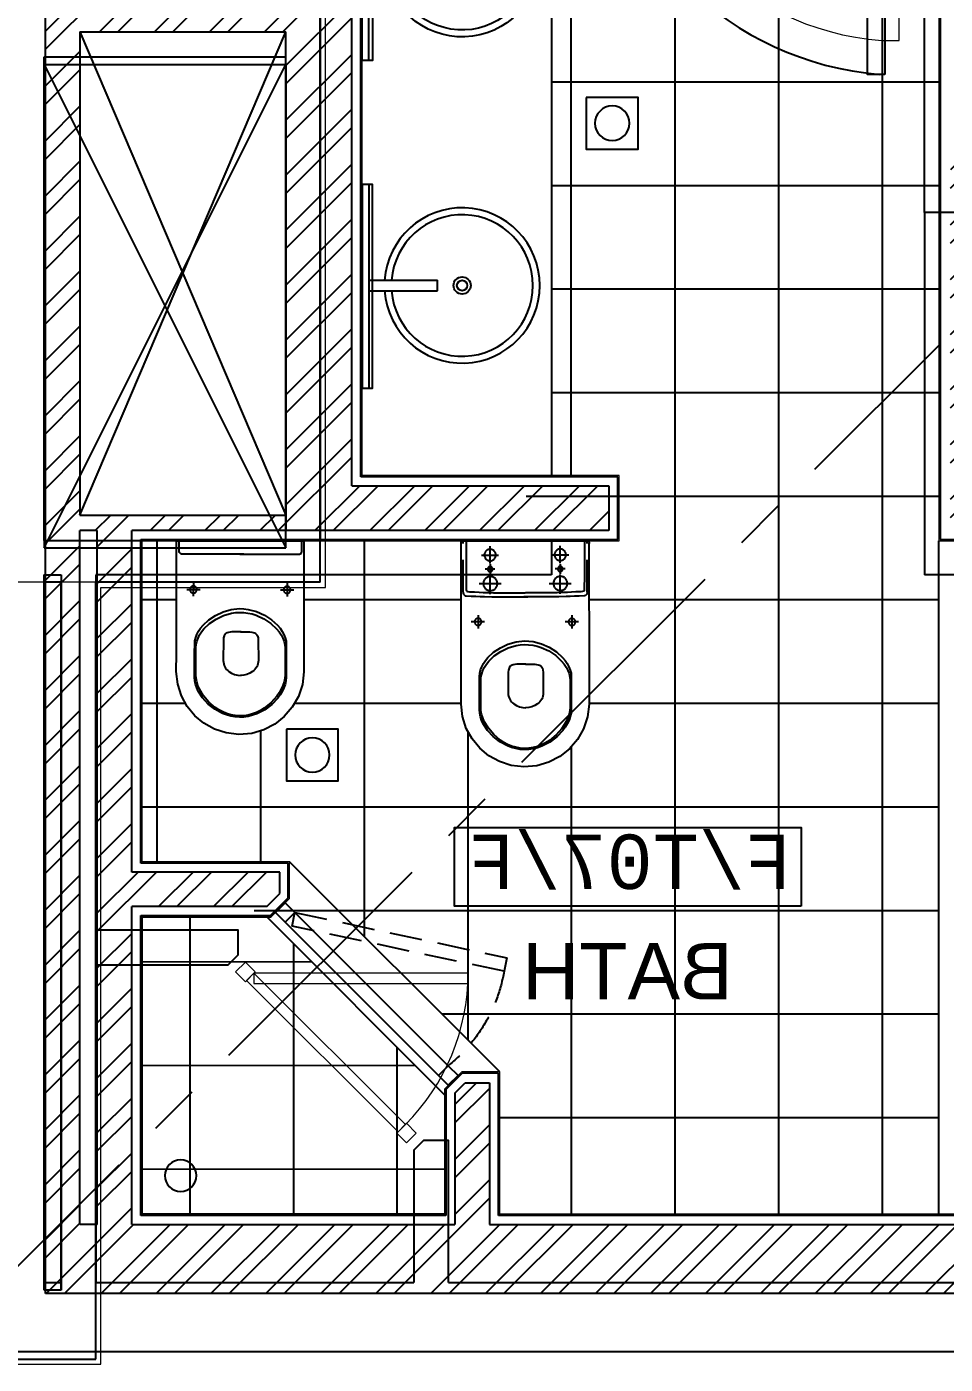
# Model space of a CAD drawing. Header units: millimetres. Extents: x 186805 to 449048, y 2167 to 51540.
# Drawn here: x 390478 to 393138, y 33396 to 37270 of the extents above; entities that cross this region are included whole.
import ezdxf
from ezdxf.enums import TextEntityAlignment as Align

# ---------------------------------------------------------------- set-up
doc = ezdxf.new("R2010")
doc.units = ezdxf.units.MM
for name, pattern in [('BC$0$DASHDOT2', [0.5, 0.25, -0.125, 0, -0.125]), ('BC$0$HIDDEN2', [0.1875, 0.125, -0.0625]), ('BC$0$XR-BAS2-BLOCK-B$1$CENTER', [2, 1.25, -0.25, 0.25, -0.25])]:
    doc.linetypes.add(name, pattern=pattern)
doc.layers.get('0').update_dxf_attribs({"linetype": 'CONTINUOUS'})
for name, color, linetype, lineweight in [('0-60x60-C', 3, 'CONTINUOUS', 13), ('0-AKL-P1 TILES', 8, 'CONTINUOUS', 13), ('0-akl-plasterline', 9, 'CONTINUOUS', 13), ('3117.NEW ID XR$0$BB$0$A-HATCH', 8, 'CONTINUOUS', 5), ('A-Door shower', 3, 'CONTINUOUS', 9), ('BD$0$a-wall', 8, 'CONTINUOUS', 30), ('BF$0$a-wall', 7, 'CONTINUOUS', 30), ('LINE .05 P.05', 11, 'CONTINUOUS', 5)]:
    doc.layers.add(name, color=color, linetype=linetype, lineweight=lineweight)
for name, color, linetype in [('0-AKL-P1TILES', 8, 'CONTINUOUS'), ('3117.NEW ID XR$0$BF$0$0-tiles', 9, 'CONTINUOUS'), ('3117.NEW ID XR$0$BF$0$a-sanit', 30, 'CONTINUOUS'), ('A-CONC-BLDG', 6, 'CONTINUOUS'), ('a-door', 4, 'CONTINUOUS'), ('A-ROOM_ID', 3, 'CONTINUOUS'), ('A-ROOM_NBR', 40, 'CONTINUOUS'), ('a-wall', 140, 'CONTINUOUS'), ('BC$0$a-sanit', 30, 'CONTINUOUS'), ('BC$0$NAK_FIXTURES', 4, 'CONTINUOUS'), ('BC--FIT-DRAIN', 2, 'CONTINUOUS'), ('BC-A-ABOV', 8, 'BC$0$HIDDEN2'), ('BC-A-AXES', 20, 'BC$0$DASHDOT2'), ('BC-A-HATCH', 8, 'CONTINUOUS'), ('BC-A-wall', 6, 'CONTINUOUS'), ('BC-dim', 1, 'CONTINUOUS'), ('BF$0$0-door shower', 4, 'CONTINUOUS'), ('BF$0$a-sanit', 30, 'CONTINUOUS'), ('TC$0$Nak_Tiletag', 3, 'CONTINUOUS'), ('TC-FLOORING', 41, 'CONTINUOUS')]:
    doc.layers.add(name, color=color, linetype=linetype)
doc.styles.add('SITE SURVEY ROOM$0$SITE SURVEY ROOM$0$XREF1$0$XREF1$0$XREF1$0$paris 2-3-4.DWG124$0$guest room-2$0$FINAL DRGS1$0$C2', font='swissk.ttf', dxfattribs={"height": 0.4})
doc.styles.add('style1', font='monos.ttf')
doc.styles.add('TC$0$Standard', font='txt')
doc.dimstyles.new('TC$0$POINTER', dxfattribs={"dimtxt": 80, "dimasz": 120, "dimexe": 20, "dimexo": 20, "dimgap": 20, "dimtad": 1, "dimdec": 0, "dimtxsty": 'TC$0$Standard', "dimcen": 2.5, "dimadec": 0, "dimazin": 0, "dimtfac": 1, "dimtdec": 0, "dimtix": 1, "dimtmove": 1, "dimatfit": 3, "dimldrblk": 'TC$0$_Dot', "dimfxl": 1, "dimarcsym": 0})

# ---------------------------------------------------------------- blocks, each defined once
blk = doc.blocks.new('A$C7C4A1575')
at = {"layer": 'A-CONC-BLDG', "color": 8}
blk.add_lwpolyline([(55545.1, 13450), (55545.1, 14800), (55945.1, 14800), (55945.1, 13450)], close=True, dxfattribs=at)
at = {"layer": 'a-door', "color": 8}
for points in [[(56060.1, 14400), (56110.1, 14400), (56110.1, 13600), (56010.1, 13600)], [(56010.1, 13450), (56060.1, 13450), (56060.1, 14400)]]:
    blk.add_lwpolyline(points, dxfattribs=at)
blk.add_arc((55999, 13490.5), 912.7, 6.8928, 85.216, dxfattribs=at)
at = {"layer": 'A-Door shower', "color": 8}
for points in [[(57445.1, 17495), (57416.8, 17466.7), (57445.1, 17438.4), (57473.4, 17466.7)], [(57469.8, 17463.2), (57448.6, 17441.9), (57887, 17003.5), (57908.2, 17024.7)], [(57267, 17033.5), (57267, 17003.5), (57887, 17003.5), (57887, 17033.5)], [(57911.8, 17028.3), (57883.5, 17000), (57911.8, 16971.7), (57940.1, 17000)]]:
    blk.add_lwpolyline(points, close=True, dxfattribs=at)
blk.add_arc((57887, 17003.5), 620, 135, 180, dxfattribs=at)
at = {"layer": 'a-wall', "color": 8}
for p, q in [((52095.1, 18100), (60025.5, 18100)), ((57324.1, 17900), (55145.1, 17900)), ((58345.1, 17900), (57423.9, 17900)), ((58345.1, 16979), (58345.1, 17900)), ((58495.1, 17900), (58445.1, 17900)), ((58445.1, 15850), (58445.1, 17900)), ((58495.1, 15850), (58495.1, 17900)), ((58345.1, 15850), (58345.1, 16879)), ((55145.1, 15850), (55945.1, 15850)), ((55945.1, 14800), (55945.1, 15850)), ((57025.1, 15750), (57025.1, 15850)), ((57025.1, 15850), (58345.1, 15850)), ((58495.1, 15850), (58445.1, 15850)), ((57695.1, 15750), (57025.1, 15750)), ((57695.1, 13600), (57695.1, 15750)), ((58495.1, 15750), (57795.1, 15750)), ((57795.1, 15750), (57795.1, 14350)), ((58495.1, 14350), (58495.1, 15750)), ((57795.1, 14350), (58495.1, 14350))]:
    blk.add_line(p, q, dxfattribs=at)
for points in [[(57324.1, 17900), (57324.1, 17487.9), (57395.6, 17487.9), (57423.9, 17516.2), (57423.9, 17900)], [(58345.1, 16979), (57961.5, 16979), (57933, 16950.5), (57933, 16879), (58345.1, 16879)]]:
    blk.add_lwpolyline(points, dxfattribs=at)
blk = doc.blocks.new('A$C32DD6ECA')
at = {"layer": '0-60x60-C', "color": 16, "xscale": 0.04183124983683228, "yscale": 0.04183124983683228, "zscale": 0.04183124983683228, "rotation": 180}
blk.add_blockref('A$C7C4A1575', (4397.08, 2202.64), dxfattribs=at)
blk = doc.blocks.new('A$C5C977968')
at = {"layer": '0-akl-plasterline'}
for p, q in [((621.8, 6182.2), (621.8, 8432.2)), ((1271.8, 6182.2), (621.8, 6182.2)), ((1271.8, 3932.2), (1271.8, 6182.2)), ((2973.4, 3932.2), (1271.8, 3932.2))]:
    blk.add_line(p, q, dxfattribs=at)
at = {"layer": '3117.NEW ID XR$0$BB$0$A-HATCH'}
for p, q in [((1436.8, 7697.2), (736.8, 7697.2)), ((736.8, 7697.2), (736.8, 6297.2)), ((1436.8, 6297.2), (1436.8, 7697.2)), ((736.8, 6297.2), (1436.8, 6297.2)), ((1286.8, 6197.2), (1536.8, 6197.2))]:
    blk.add_line(p, q, dxfattribs=at)
at = {"layer": 'a-wall'}
for p, q in [((636.8, 6197.2), (636.8, 8447.2)), ((736.8, 7697.2), (736.8, 6347.2)), ((736.8, 7697.2), (736.8, 6347.2)), ((736.8, 7697.2), (736.8, 6347.2)), ((1436.8, 7697.2), (736.8, 6297.3)), ((1436.8, 6297.3), (736.8, 7697.2)), ((1436.8, 7697.2), (736.8, 7697.2)), ((1436.8, 7697.2), (736.8, 7697.2)), ((736.8, 6297.2), (736.8, 7697.2)), ((1436.8, 6297.3), (736.8, 6297.3)), ((636.8, 6197.2), (1286.8, 6197.2)), ((736.8, 6197.2), (1286.8, 6197.2)), ((1286.8, 3947.2), (1286.8, 6197.2)), ((1286.8, 3947.2), (1286.8, 6197.2)), ((1386.8, 6197.2), (1436.8, 6197.2)), ((1386.8, 4147.2), (1386.8, 6197.2)), ((1386.8, 6197.2), (1386.8, 4147.2)), ((1436.8, 4147.2), (1436.8, 6197.2)), ((1386.8, 4147.2), (1436.8, 4147.2)), ((2967.2, 3947.2), (1286.8, 3947.2))]:
    blk.add_line(p, q, dxfattribs=at)
at = {"layer": 'BD$0$a-wall'}
for q in [(1386.8, 5168.2), (1386.8, 5147.2)]:
    blk.add_line((1386.8, 6197.2), q, dxfattribs=at)
at = {"layer": 'BF$0$a-wall'}
blk.add_line((1386.8, 6197.2), (1386.8, 5168.2), dxfattribs=at)
blk = doc.blocks.new('A$C6AB666F1')
at = {"layer": 'LINE .05 P.05'}
for p, q in [((100, 167), (50, 167)), ((70, 167), (50, -13)), ((70, -13), (50, 167)), ((70, 167), (70, -13)), ((95.2, 167), (105.9, 167)), ((100, 172), (100, 160.8)), ((100, 117), (100, 167)), ((935, 167), (885, 167)), ((885, 167), (885, 117)), ((935, 167), (915, -13)), ((935, -13), (915, 167)), ((915, -13), (915, 167)), ((100, 117), (120, 117)), ((120, 117), (120, -13)), ((865, 117), (865, -13)), ((885, 117), (865, 117)), ((120, -13), (50, -13)), ((865, -13), (935, -13))]:
    blk.add_line(p, q, dxfattribs=at)
for points in [[(150, 952), (100, 952), (100, 167), (150, 167)], [(150, 952), (100, 952), (100, 167), (150, 167)], [(14.7, 184), (0, 176.5), (0, 169), (100, 169), (100, 176)], [(970.3, 184), (985, 176.5), (985, 169), (885, 169), (885, 176)], [(34.7, -30), (20, -22.5), (20, -15), (120, -15), (120, -22)], [(950.1, -30), (964.8, -22.5), (964.8, -15), (864.8, -15), (864.8, -22)]]:
    blk.add_lwpolyline(points, close=True, dxfattribs=at)
blk.add_circle((100.2, 167), 2.95, dxfattribs=at)
blk.add_arc((92.2, 161.3), 792.8, 0.41, 85.8219, dxfattribs=at)
blk = doc.blocks.new('BC$0$TOILET FIX2')
at = {"layer": 'BC$0$NAK_FIXTURES', "color": 1}
for p, q in [((-128488.1, 139543.7), (-128488.1, 139347.3)), ((-128458.1, 139543.7), (-128458.1, 139347.3)), ((-128488.1, 139347.3), (-128458.1, 139347.3))]:
    blk.add_line(p, q, dxfattribs=at)
for radius in [25, 15]:
    blk.add_circle((-128473.1, 139276.1), radius, dxfattribs=at)
at = {"layer": 'BC$0$NAK_FIXTURES'}
blk.add_arc((-128473.1, 139276.1), 225, 93.8226, 86.1774, dxfattribs=at)
at = {"layer": 'BC$0$NAK_FIXTURES', "color": 2}
blk.add_arc((-128473.1, 139276.1), 205, 94.1961, 85.8039, dxfattribs=at)
blk = doc.blocks.new('TC$0$_Dot')
at = {"color": 0, "linetype": 'ByBlock', "lineweight": -2}
blk.add_line((-0.5, 0), (-1, 0), dxfattribs=at)
at = {"color": 0, "linetype": 'ByBlock', "const_width": 0.5}
blk.add_lwpolyline([(-0.25, 0, 1), (0.25, 0, 1)], format="xyb", close=True, dxfattribs=at)
blk = doc.blocks.new('A$C7DAB1636')
at = {"layer": 'BC-A-HATCH'}
h = blk.add_hatch(dxfattribs=at)
h.set_pattern_fill('ANSI32', color=256, scale=300, style=0)
h.set_pattern_definition([(315, (-189031.63, 11508.82), (-79.54951, -79.54951), []), (315, (-188978.59, 11508.82), (-79.54951, -79.54951), [])])
h.paths.add_polyline_path([(22963.3, 5282.1), (16532.4, 5282.1), (16532.4, 5552.1), (16167.4, 5552.1), (16167.4, 5752.1), (16582.4, 5752.1), (16582.4, 6512.1), (16732.4, 6512.1), (16732.4, 5482.1), (19397.4, 5482.1), (19397.4, 7492.1), (19347.4, 7492.1), (19347.4, 7637.1), (20192.4, 7637.1), (20192.4, 8587.1), (20342.4, 8587.1), (20342.4, 7492.1), (19537.4, 7492.1), (19537.4, 5482.1), (21677.4, 5482.1), (21677.4, 5892.1), (21747.4, 5892.1), (21777.4, 5862.1), (21777.4, 5482.1), (22713.3, 5482.1), (22713.3, 6403.1), (22322.3, 6403.1), (22284.2, 6441.2), (22284.2, 6503.1), (22713.3, 6503.1), (22713.3, 7492.1), (21331.3, 7492.1), (21331.3, 7622.1), (22076.3, 7622.1), (22076.3, 9727.1), (21326.3, 9727.1), (21326.3, 9877.1), (22076.3, 9877.1), (22076.3, 11787.1), (21381.3, 11787.1), (21381.3, 11937.1), (22076.3, 11937.1), (22076.3, 13612.1), (22176.3, 13570.7), (22176.3, 9087.4), (22317.4, 9087.4), (22317.4, 13519.5), (22417.4, 13478.1), (22417.4, 9087.1), (22963.3, 9087.1)])
h.paths.add_polyline_path([(22813.3, 5482.1), (22863.3, 5482.1), (22863.3, 7492.1), (22813.3, 7492.1)], flags=16)
h.paths.add_polyline_path([(22863.3, 7537.2), (22863.3, 8937.1), (22267.4, 8937.1), (22267.4, 7537.2)], flags=16)
at = {"layer": '0-AKL-P1TILES'}
for p, q in [((20840.3, 9692.1), (20840.3, 5512.1)), ((21140.3, 9692.1), (21140.3, 5512.1)), ((21440.3, 7652.1), (21440.3, 9692.1)), ((20540.3, 9547.1), (20540.3, 5512.1)), ((21496.3, 8792.1), (20376.4, 8792.1)), ((21496.3, 8492.1), (20376.4, 8492.1)), ((21496.3, 8192.1), (20376.4, 8192.1)), ((21496.3, 7892.1), (20376.4, 7892.1)), ((21571.3, 7592.1), (20376.4, 7592.1)), ((22040.3, 7462.1), (22040.3, 6317.1)), ((22640.3, 7462.1), (22640.3, 6533.1)), ((21389.1, 7292.1), (20376.4, 7292.1)), ((22214.8, 7292.1), (21759.5, 7292.1)), ((22683.3, 7292.1), (22583.7, 7292.1)), ((21389.1, 6992.1), (20376.4, 6992.1)), ((22241.6, 6992.1), (21759.5, 6992.1)), ((22683.3, 6992.1), (22557.9, 6992.1)), ((21740.3, 6911.5), (21740.3, 6017.1)), ((22340.3, 6912.2), (22340.3, 6533.1)), ((21440.3, 6866.1), (21440.3, 5512.1)), ((22340.3, 6692.1), (20376.4, 6692.1)), ((22683.3, 6692.1), (22340.3, 6692.1)), ((22359.3, 6392.1), (20376.4, 6392.1)), ((22545.3, 6373.1), (22545.3, 5512.1)), ((22245.3, 6295.9), (22245.3, 5512.1)), ((22191.7, 6242.2), (22683, 6242.6)), ((21815.3, 6092.1), (20376.4, 6092.1)), ((21945.3, 5995.9), (21945.3, 5512.1)), ((21891.4, 5941.9), (22683.3, 5942.6)), ((21647.4, 5792.1), (20376.4, 5792.1)), ((21807.4, 5641.8), (22683.5, 5642.6))]:
    blk.add_line(p, q, dxfattribs=at)
at = {"layer": '0-akl-plasterline', "color": 61}
for p, q in [((20376.4, 9697.1), (20376.4, 7462.1)), ((22046.3, 7652.1), (22046.3, 9697.1)), ((21301.3, 7462.1), (21301.3, 7652.1)), ((21301.3, 7652.1), (22046.3, 7652.1)), ((20376.4, 7462.1), (19567.4, 7462.1)), ((22683.3, 7462.1), (21301.3, 7462.1)), ((22683.3, 6533.1), (22683.3, 7462.1)), ((22256.3, 6533.1), (22683.3, 6533.1)), ((22256.3, 6426.7), (22256.3, 6533.1)), ((22309.9, 6373.1), (22256.3, 6426.7)), ((21647.4, 5512.1), (21647.4, 5924.2)), ((21647.4, 5924.2), (21757.8, 5924.2)), ((21807.4, 5874.6), (21757.8, 5924.2)), ((21807.4, 5874.6), (21807.4, 5512.1)), ((19567.4, 5512.1), (21647.4, 5512.1))]:
    blk.add_line(p, q, dxfattribs=at)
at = {"layer": '3117.NEW ID XR$0$BF$0$0-tiles'}
for p, q in [((20372.4, 9701.1), (20372.4, 7466.1)), ((22050.3, 7648.1), (22050.3, 9701.1)), ((21305.3, 7466.1), (21305.3, 7648.1)), ((21305.3, 7648.1), (22050.3, 7648.1)), ((20372.4, 7466.1), (19563.4, 7466.1)), ((22687.3, 7466.1), (21305.3, 7466.1)), ((22687.3, 6529.1), (22687.3, 7466.1)), ((21647.4, 5924.2), (22256.3, 6533.1)), ((22260.3, 6529.1), (22687.3, 6529.1)), ((22260.3, 6428.3), (22260.3, 6529.1)), ((22311.5, 6377.1), (22260.3, 6428.3)), ((21807.4, 5857.9), (22322.6, 6373.1)), ((22687.3, 6377.1), (22311.5, 6377.1)), ((22687.3, 5508.1), (22687.3, 6377.1)), ((21651.4, 5508.1), (21651.4, 5920.2)), ((21651.4, 5920.2), (21756.1, 5920.2)), ((21803.4, 5872.9), (21756.1, 5920.2)), ((21803.4, 5872.9), (21803.4, 5508.1)), ((19563.4, 5508.1), (20391.4, 5508.1)), ((20391.4, 5508.1), (21651.4, 5508.1)), ((21803.4, 5508.1), (22687.3, 5508.1))]:
    blk.add_line(p, q, dxfattribs=at)
at = {"layer": '3117.NEW ID XR$0$BF$0$a-sanit'}
blk.add_circle((22571.8, 5623.6), 45.5, dxfattribs=at)
at = {"layer": 'A-ROOM_NBR'}
blk.add_lwpolyline([(20774.6, 6404), (21778.3, 6404), (21778.3, 6632.1), (20774.6, 6632.1)], close=True, dxfattribs=at)
at = {"layer": 'a-wall'}
for p, q in [((22863.3, 7537.2), (22267.4, 8937.1)), ((22863.3, 8937.1), (22267.4, 7537.2))]:
    blk.add_line(p, q, dxfattribs=at)
at = {"layer": 'BC$0$a-sanit', "color": 3}
blk.add_line((21496.3, 7652.1), (21496.3, 9697.1), dxfattribs=at)
blk.add_line((21496.3, 7652.1), (21496.3, 9697.1), dxfattribs=at)
at = {"layer": 'BC$0$NAK_FIXTURES', "color": 1}
for p, q in [((22026.3, 8854.1), (22026.3, 9444.1)), ((22026.3, 8495.1), (22026.3, 7905.1))]:
    blk.add_line(p, q, dxfattribs=at)
at = {"layer": 'BC$0$NAK_FIXTURES', "color": 2}
for points in [[(22046.3, 8854.1), (22046.3, 9444.1), (22016.3, 9444.1), (22016.3, 8854.1)], [(22046.3, 8495.1), (22046.3, 7905.1), (22016.3, 7905.1), (22016.3, 8495.1)]]:
    blk.add_lwpolyline(points, close=True, dxfattribs=at)
at = {"layer": 'BC--FIT-DRAIN', "color": 4}
for points in [[(21396.9, 8747.1), (21396.9, 8597.1), (21246.9, 8597.1), (21246.9, 8747.1)], [(22265.3, 6917.1), (22265.3, 6767.1), (22115.3, 6767.1), (22115.3, 6917.1)]]:
    blk.add_lwpolyline(points, close=True, dxfattribs=at)
for centre in [(21321.9, 8672.1), (22190.3, 6842.1)]:
    blk.add_circle(centre, 50, dxfattribs=at)
at = {"layer": 'BC-A-ABOV', "ltscale": 750}
for p, q in [((22263.4, 7339.8), (22263.5, 7301)), ((22534.8, 7340.6), (22535, 7301.8)), ((22282.9, 7320.5), (22244, 7320.4)), ((22554.3, 7321.3), (22515.5, 7321.1)), ((21438.4, 7247.1), (21438.4, 7208.4)), ((21419.5, 7227.4), (21458.2, 7227.4))]:
    blk.add_line(p, q, dxfattribs=at)
for points in [[(21759.5, 7450.9), (21759.5, 7455.3), (21759.5, 7457.5), (21759.5, 7458.5), (21758.4, 7461.1), (21755.9, 7462.1), (21754.8, 7462.1), (21751.8, 7462.1), (21746.9, 7462.1), (21740.3, 7462.1), (21732, 7462.1), (21722.4, 7462.1), (21699.1, 7462.1), (21671.6, 7462.1), (21641, 7462.1), (21574.3, 7462.1), (21507.6, 7462.1), (21477, 7462.1), (21449.5, 7462.1), (21426.2, 7462.1), (21416.6, 7462.1), (21408.3, 7462.1), (21401.7, 7462.1), (21396.8, 7462.1), (21393.8, 7462.1), (21392.7, 7462.1), (21390.2, 7461.1), (21389.1, 7458.5), (21389.1, 7457.9), (21389.1, 7454.3)], [(21389.2, 7455.7), (21389.2, 7453.2), (21389.2, 7448.2), (21389.2, 7431.6), (21389.2, 7407.5), (21389.2, 7376.9), (21389.2, 7341.4), (21389.2, 7302), (21389.1, 7217.4), (21389.1, 7133.4), (21389.1, 7095), (21389.1, 7060.6), (21389.1, 7031.5), (21389.1, 7009.2), (21389.1, 6994.8), (21389.1, 6991), (21389.1, 6989.7), (21393.5, 6952.5), (21404.9, 6917.9), (21422.6, 6886.7), (21445.8, 6859.7), (21473.6, 6837.5), (21505.4, 6821), (21540.4, 6810.8), (21577.8, 6807.7), (21577.8, 6807.7)], [(21394, 7314.1), (21394, 7462.1)], [(21402.1, 7461.9), (21402.1, 7461.5), (21402.2, 7460.4), (21402.2, 7458.5), (21402.2, 7456), (21402.2, 7449.3), (21402.2, 7440.6), (21402.3, 7430.3), (21402.3, 7418.8), (21402.4, 7393.8), (21402.5, 7368.8), (21402.6, 7357.3), (21402.6, 7347), (21402.7, 7338.3), (21402.7, 7331.5), (21402.7, 7329.1), (21402.7, 7327.2), (21402.7, 7326.1), (21402.7, 7325.7), (21402.8, 7320), (21403.2, 7318), (21404.1, 7316.8), (21407.7, 7315.5), (21412.5, 7315), (21426.8, 7314.3), (21439.8, 7313.7), (21451.6, 7313.2), (21462.4, 7312.8), (21472.3, 7312.5), (21481.5, 7312.2), (21498.5, 7311.9), (21514.8, 7311.8), (21531.7, 7311.8), (21540.9, 7311.8), (21550.7, 7311.8), (21561.3, 7311.8), (21573, 7311.8)], [(21472.4, 7405.3), (21470.7, 7405.4), (21469.1, 7405.6), (21467.5, 7406), (21465.9, 7406.6), (21464.5, 7407.3), (21463.1, 7408.1), (21461.8, 7409.1), (21460.6, 7410.2), (21459.5, 7411.4), (21458.6, 7412.6), (21457.7, 7414), (21457, 7415.5), (21456.5, 7417), (21456, 7418.6), (21455.8, 7420.3), (21455.7, 7422), (21455.8, 7423.7), (21456, 7425.4), (21456.5, 7427), (21457, 7428.5), (21457.7, 7430), (21458.6, 7431.4), (21459.5, 7432.6), (21460.6, 7433.8), (21461.8, 7434.9), (21463.1, 7435.9), (21464.5, 7436.7), (21465.9, 7437.4), (21467.5, 7438), (21469.1, 7438.4), (21470.7, 7438.6), (21472.4, 7438.7), (21474.1, 7438.6), (21475.8, 7438.4), (21477.4, 7438), (21479, 7437.4), (21480.4, 7436.7), (21481.8, 7435.9), (21483.1, 7434.9), (21484.3, 7433.8), (21485.4, 7432.6), (21486.3, 7431.4), (21487.2, 7430), (21487.9, 7428.5), (21488.4, 7427), (21488.8, 7425.4), (21489.1, 7423.7), (21489.2, 7422), (21489.1, 7420.3), (21488.8, 7418.6), (21488.4, 7417), (21487.9, 7415.5), (21487.2, 7414), (21486.3, 7412.6), (21485.4, 7411.4), (21484.3, 7410.2), (21483.1, 7409.1), (21481.8, 7408.1), (21480.4, 7407.3), (21479, 7406.6), (21477.4, 7406), (21475.8, 7405.6), (21474.1, 7405.4), (21472.4, 7405.3), (21472.4, 7405.3)], [(21472.4, 7397.6), (21472.4, 7447.6)], [(21745.2, 7461.9), (21745.2, 7461.5), (21745.2, 7460.4), (21745.2, 7458.5), (21745.2, 7456), (21745.2, 7449.3), (21745.1, 7440.6), (21745.1, 7430.3), (21745, 7418.8), (21744.9, 7393.8), (21744.8, 7368.8), (21744.8, 7357.3), (21744.7, 7347), (21744.7, 7338.3), (21744.7, 7331.5), (21744.7, 7329.1), (21744.6, 7327.2), (21744.6, 7326.1), (21744.6, 7325.7), (21744.6, 7320), (21744.2, 7318), (21743.3, 7316.8), (21739.7, 7315.5), (21734.9, 7315), (21720.5, 7314.3), (21707.5, 7313.7), (21695.7, 7313.2), (21685, 7312.8), (21675.1, 7312.5), (21665.9, 7312.2), (21648.9, 7311.9), (21632.6, 7311.8), (21615.6, 7311.8), (21606.5, 7311.8), (21596.7, 7311.8), (21586, 7311.8), (21574.4, 7311.8)], [(21577.8, 6807.7), (21614.3, 6812), (21648.2, 6822.8), (21678.9, 6839.7), (21705.6, 6861.8), (21727.7, 6888.6), (21744.5, 6919.3), (21755.3, 6953.2), (21759.5, 6989.7), (21759.5, 6994.4), (21759.5, 7007.5), (21759.5, 7028.1), (21759.5, 7054.9), (21759.5, 7086.9), (21759.5, 7122.9), (21759.5, 7202.6), (21759.5, 7284.9), (21759.5, 7324.3), (21759.5, 7361), (21759.5, 7393.9), (21759.5, 7421.9), (21759.5, 7443.8), (21759.5, 7458.5)], [(21675.3, 7397), (21675.3, 7447)], [(21753.7, 7314.1), (21753.7, 7462.1)], [(22403.3, 6901.8), (22439.8, 6906.1), (22473.6, 6917), (22504.2, 6933.9), (22530.8, 6956), (22552.8, 6982.7), (22569.5, 7013.4), (22580.2, 7047.3), (22584.3, 7083.8), (22584.3, 7084.9), (22584.3, 7088), (22584.3, 7100), (22584.2, 7118.7), (22584.2, 7142.9), (22584.1, 7171.5), (22584, 7203.5), (22583.8, 7273), (22583.6, 7342.4), (22583.5, 7374.4), (22583.4, 7403), (22583.4, 7427.2), (22583.3, 7445.9), (22583.3, 7457.9), (22583.3, 7461.1), (22583.3, 7462.1), (22582.2, 7462.1), (22579.1, 7462.1), (22567.4, 7462.1), (22549.3, 7462.1), (22525.7, 7462.1), (22497.8, 7462.1), (22466.7, 7462.1), (22399.1, 7462.1), (22331.5, 7462.1), (22300.4, 7462.1), (22272.5, 7462.1), (22248.9, 7462.1), (22230.8, 7462.1), (22219.1, 7462.1), (22216, 7462.1), (22215, 7462.1), (22215, 7461.1), (22215, 7457.9), (22214.9, 7445.8), (22214.9, 7427.2), (22214.9, 7402.9), (22214.9, 7374.2), (22214.9, 7342.2), (22214.8, 7272.6), (22214.8, 7203), (22214.8, 7171), (22214.7, 7142.3), (22214.7, 7118.1), (22214.7, 7099.4), (22214.7, 7087.3), (22214.7, 7084.2), (22214.7, 7083.1), (22219.2, 7045.9), (22230.6, 7011.4), (22248.3, 6980.3), (22271.5, 6953.4), (22299.3, 6931.3), (22331.1, 6914.8), (22366, 6904.8), (22403.3, 6901.8), (22403.3, 6901.8)], [(22400.8, 7424.3), (22400.3, 7424.3), (22398.9, 7424.3), (22396.5, 7424.3), (22393.4, 7424.3), (22389.4, 7424.3), (22384.8, 7424.3), (22373.7, 7424.2), (22360.5, 7424.2), (22345.9, 7424.2), (22314, 7424.1), (22282.1, 7424.1), (22267.4, 7424), (22254.3, 7424), (22243.2, 7424), (22238.5, 7424), (22234.6, 7424), (22231.4, 7424), (22229.1, 7424), (22227.6, 7424), (22227.1, 7424), (22225.4, 7424.5), (22223.1, 7426.1), (22221.3, 7428.3), (22220.4, 7430.9), (22220.4, 7432.9), (22220.4, 7435.7), (22220.4, 7443.3), (22220.4, 7460.8)], [(22388.7, 7423.8), (22389.2, 7423.8), (22390.7, 7423.9), (22393.2, 7423.9), (22396.5, 7423.9), (22400.6, 7423.9), (22405.4, 7423.9), (22417, 7423.9), (22430.7, 7423.9), (22445.9, 7424), (22479.1, 7424), (22512.3, 7424.1), (22527.6, 7424.1), (22541.3, 7424.1), (22552.9, 7424.2), (22557.7, 7424.2), (22561.8, 7424.2), (22565.1, 7424.2), (22567.5, 7424.2), (22569, 7424.2), (22569.6, 7424.2), (22571.3, 7424.8), (22573.5, 7426.3), (22575.4, 7428.5), (22576.2, 7431.2), (22576.2, 7433.1), (22576.2, 7436), (22576.2, 7443.7), (22576.2, 7461.5)], [(21497.6, 7422), (21447.6, 7422)], [(21700.8, 7421.4), (21650.8, 7421.4)], [(21675.6, 7404.7), (21673.9, 7404.7), (21672.2, 7405), (21670.6, 7405.4), (21669.1, 7406), (21667.6, 7406.7), (21666.2, 7407.5), (21665, 7408.5), (21663.8, 7409.6), (21662.7, 7410.7), (21661.7, 7412), (21660.9, 7413.4), (21660.2, 7414.9), (21659.6, 7416.4), (21659.2, 7418), (21659, 7419.7), (21658.9, 7421.4), (21659, 7423.1), (21659.2, 7424.8), (21659.6, 7426.4), (21660.2, 7427.9), (21660.9, 7429.4), (21661.7, 7430.7), (21662.7, 7432), (21663.8, 7433.2), (21665, 7434.3), (21666.2, 7435.3), (21667.6, 7436.1), (21669.1, 7436.8), (21670.6, 7437.4), (21672.2, 7437.8), (21673.9, 7438), (21675.6, 7438.1), (21677.3, 7438), (21679, 7437.8), (21680.6, 7437.4), (21682.1, 7436.8), (21683.6, 7436.1), (21685, 7435.3), (21686.2, 7434.3), (21687.4, 7433.2), (21688.5, 7432), (21689.5, 7430.7), (21690.3, 7429.4), (21691, 7427.9), (21691.6, 7426.4), (21692, 7424.8), (21692.3, 7423.1), (21692.3, 7421.4), (21692.3, 7419.7), (21692, 7418), (21691.6, 7416.4), (21691, 7414.9), (21690.3, 7413.4), (21689.5, 7412), (21688.5, 7410.7), (21687.4, 7409.6), (21686.2, 7408.5), (21685, 7407.5), (21683.6, 7406.7), (21682.1, 7406), (21680.6, 7405.4), (21679, 7405), (21677.3, 7404.7), (21675.6, 7404.7), (21675.6, 7404.7)], [(21458.6, 7380.9), (21486.8, 7380.9)], [(21472.5, 7373.5), (21471.7, 7373.6), (21471, 7373.7), (21470.3, 7373.9), (21469.6, 7374.1), (21468.9, 7374.4), (21468.3, 7374.8), (21467.7, 7375.2), (21467.2, 7375.7), (21466.7, 7376.2), (21466.3, 7376.8), (21465.9, 7377.4), (21465.6, 7378.1), (21465.4, 7378.7), (21465.2, 7379.5), (21465.1, 7380.2), (21465, 7381), (21465.1, 7381.7), (21465.2, 7382.4), (21465.4, 7383.2), (21465.6, 7383.8), (21465.9, 7384.5), (21466.3, 7385.1), (21466.7, 7385.7), (21467.2, 7386.2), (21467.7, 7386.7), (21468.3, 7387.1), (21468.9, 7387.5), (21469.6, 7387.8), (21470.3, 7388), (21471, 7388.2), (21471.7, 7388.3), (21472.5, 7388.4), (21473.2, 7388.3), (21474, 7388.2), (21474.7, 7388), (21475.4, 7387.8), (21476, 7387.5), (21476.6, 7387.1), (21477.2, 7386.7), (21477.7, 7386.2), (21478.2, 7385.7), (21478.6, 7385.1), (21479, 7384.5), (21479.3, 7383.8), (21479.6, 7383.2), (21479.7, 7382.4), (21479.9, 7381.7), (21479.9, 7381), (21479.9, 7380.2), (21479.7, 7379.5), (21479.6, 7378.7), (21479.3, 7378.1), (21479, 7377.4), (21478.6, 7376.8), (21478.2, 7376.2), (21477.7, 7375.7), (21477.2, 7375.2), (21476.6, 7374.8), (21476, 7374.4), (21475.4, 7374.1), (21474.7, 7373.9), (21474, 7373.7), (21473.2, 7373.6), (21472.5, 7373.5), (21472.5, 7373.5)], [(21472.4, 7395.2), (21472.4, 7367.1)], [(21472.4, 7308.5), (21472.4, 7365)], [(21661.5, 7380.3), (21689.6, 7380.3)], [(21675.3, 7373), (21674.6, 7373), (21673.8, 7373.2), (21673.1, 7373.3), (21672.4, 7373.6), (21671.8, 7373.9), (21671.2, 7374.3), (21670.6, 7374.7), (21670.1, 7375.2), (21669.6, 7375.7), (21669.2, 7376.3), (21668.8, 7376.9), (21668.5, 7377.5), (21668.2, 7378.2), (21668.1, 7378.9), (21667.9, 7379.7), (21667.9, 7380.4), (21667.9, 7381.2), (21668.1, 7381.9), (21668.2, 7382.6), (21668.5, 7383.3), (21668.8, 7384), (21669.2, 7384.6), (21669.6, 7385.2), (21670.1, 7385.7), (21670.6, 7386.2), (21671.2, 7386.6), (21671.8, 7387), (21672.4, 7387.3), (21673.1, 7387.5), (21673.8, 7387.7), (21674.6, 7387.8), (21675.3, 7387.9), (21676.1, 7387.8), (21676.8, 7387.7), (21677.5, 7387.5), (21678.2, 7387.3), (21678.9, 7387), (21679.5, 7386.6), (21680.1, 7386.2), (21680.6, 7385.7), (21681.1, 7385.2), (21681.5, 7384.6), (21681.9, 7384), (21682.2, 7383.3), (21682.4, 7382.6), (21682.6, 7381.9), (21682.7, 7381.2), (21682.8, 7380.4), (21682.7, 7379.7), (21682.6, 7378.9), (21682.4, 7378.2), (21682.2, 7377.5), (21681.9, 7376.9), (21681.5, 7376.3), (21681.1, 7375.7), (21680.6, 7375.2), (21680.1, 7374.7), (21679.5, 7374.3), (21678.9, 7373.9), (21678.2, 7373.6), (21677.5, 7373.3), (21676.8, 7373.2), (21676.1, 7373), (21675.3, 7373), (21675.3, 7373)], [(21675.3, 7394.7), (21675.3, 7366.6)], [(21675.3, 7308), (21675.3, 7364.5)], [(21504.6, 7339), (21441, 7339)], [(21471.9, 7318.7), (21469.8, 7318.8), (21467.8, 7319.1), (21465.8, 7319.6), (21464, 7320.3), (21462.2, 7321.1), (21460.5, 7322.2), (21458.9, 7323.3), (21457.5, 7324.7), (21456.2, 7326.1), (21455, 7327.7), (21454, 7329.4), (21453.1, 7331.1), (21452.4, 7333), (21451.9, 7335), (21451.6, 7337), (21451.5, 7339.1), (21451.6, 7341.2), (21451.9, 7343.2), (21452.4, 7345.2), (21453.1, 7347), (21454, 7348.8), (21455, 7350.5), (21456.2, 7352.1), (21457.5, 7353.5), (21458.9, 7354.8), (21460.5, 7356), (21462.2, 7357), (21464, 7357.9), (21465.8, 7358.6), (21467.8, 7359.1), (21469.8, 7359.4), (21471.9, 7359.5), (21474, 7359.4), (21476, 7359.1), (21478, 7358.6), (21479.9, 7357.9), (21481.6, 7357), (21483.3, 7356), (21484.9, 7354.8), (21486.4, 7353.5), (21487.7, 7352.1), (21488.8, 7350.5), (21489.9, 7348.8), (21490.7, 7347), (21491.4, 7345.2), (21491.9, 7343.2), (21492.2, 7341.2), (21492.3, 7339.1), (21492.2, 7337), (21491.9, 7335), (21491.4, 7333), (21490.7, 7331.1), (21489.9, 7329.4), (21488.8, 7327.7), (21487.7, 7326.1), (21486.4, 7324.7), (21484.9, 7323.3), (21483.3, 7322.2), (21481.6, 7321.1), (21479.9, 7320.3), (21478, 7319.6), (21476, 7319.1), (21474, 7318.8), (21471.9, 7318.7), (21471.9, 7318.7)], [(21707.5, 7338.5), (21643.8, 7338.5)], [(21674.8, 7318.2), (21672.7, 7318.3), (21670.7, 7318.6), (21668.7, 7319.1), (21666.8, 7319.8), (21665.1, 7320.6), (21663.4, 7321.7), (21661.8, 7322.8), (21660.3, 7324.1), (21659, 7325.6), (21657.9, 7327.2), (21656.8, 7328.9), (21656, 7330.6), (21655.3, 7332.5), (21654.8, 7334.5), (21654.5, 7336.5), (21654.4, 7338.6), (21654.5, 7340.7), (21654.8, 7342.7), (21655.3, 7344.7), (21656, 7346.5), (21656.8, 7348.3), (21657.9, 7350), (21659, 7351.6), (21660.3, 7353), (21661.8, 7354.3), (21663.4, 7355.5), (21665.1, 7356.5), (21666.8, 7357.4), (21668.7, 7358.1), (21670.7, 7358.6), (21672.7, 7358.9), (21674.8, 7359), (21676.9, 7358.9), (21678.9, 7358.6), (21680.9, 7358.1), (21682.7, 7357.4), (21684.5, 7356.5), (21686.2, 7355.5), (21687.8, 7354.3), (21689.2, 7353), (21690.5, 7351.6), (21691.7, 7350), (21692.7, 7348.3), (21693.6, 7346.5), (21694.3, 7344.7), (21694.8, 7342.7), (21695.1, 7340.7), (21695.2, 7338.6), (21695.1, 7336.5), (21694.8, 7334.5), (21694.3, 7332.5), (21693.6, 7330.6), (21692.7, 7328.9), (21691.7, 7327.2), (21690.5, 7325.6), (21689.2, 7324.1), (21687.8, 7322.8), (21686.2, 7321.7), (21684.5, 7320.6), (21682.7, 7319.8), (21680.9, 7319.1), (21678.9, 7318.6), (21676.9, 7318.3), (21674.8, 7318.2), (21674.8, 7318.2)], [(22263.6, 7310.3), (22262.5, 7310.3), (22261.5, 7310.5), (22260.5, 7310.7), (22259.6, 7311.1), (22258.7, 7311.5), (22257.9, 7312), (22257.1, 7312.6), (22256.3, 7313.2), (22255.7, 7314), (22255.1, 7314.7), (22254.6, 7315.6), (22254.2, 7316.5), (22253.8, 7317.4), (22253.6, 7318.4), (22253.4, 7319.4), (22253.3, 7320.4), (22253.4, 7321.5), (22253.5, 7322.5), (22253.8, 7323.5), (22254.1, 7324.4), (22254.6, 7325.3), (22255.1, 7326.1), (22255.7, 7326.9), (22256.3, 7327.6), (22257, 7328.3), (22257.8, 7328.9), (22258.7, 7329.4), (22259.6, 7329.8), (22260.5, 7330.2), (22261.5, 7330.4), (22262.5, 7330.6), (22263.5, 7330.6), (22264.6, 7330.6), (22265.6, 7330.4), (22266.6, 7330.2), (22267.5, 7329.9), (22268.4, 7329.4), (22269.2, 7328.9), (22270, 7328.3), (22270.7, 7327.7), (22271.4, 7327), (22272, 7326.2), (22272.5, 7325.3), (22272.9, 7324.4), (22273.3, 7323.5), (22273.5, 7322.5), (22273.7, 7321.5), (22273.7, 7320.5), (22273.7, 7319.4), (22273.5, 7318.4), (22273.3, 7317.4), (22272.9, 7316.5), (22272.5, 7315.6), (22272, 7314.8), (22271.4, 7314), (22270.8, 7313.3), (22270, 7312.6), (22269.3, 7312), (22268.4, 7311.5), (22267.5, 7311.1), (22266.6, 7310.7), (22265.6, 7310.5), (22264.6, 7310.3), (22263.6, 7310.3), (22263.6, 7310.3)], [(22534.9, 7311.1), (22533.9, 7311.2), (22532.8, 7311.3), (22531.9, 7311.6), (22530.9, 7311.9), (22530, 7312.3), (22529.2, 7312.8), (22528.4, 7313.4), (22527.7, 7314.1), (22527, 7314.8), (22526.4, 7315.6), (22525.9, 7316.4), (22525.5, 7317.3), (22525.2, 7318.2), (22524.9, 7319.2), (22524.7, 7320.2), (22524.7, 7321.3), (22524.7, 7322.3), (22524.9, 7323.3), (22525.1, 7324.3), (22525.5, 7325.3), (22525.9, 7326.1), (22526.4, 7327), (22527, 7327.8), (22527.7, 7328.5), (22528.4, 7329.2), (22529.2, 7329.7), (22530, 7330.3), (22530.9, 7330.7), (22531.8, 7331), (22532.8, 7331.3), (22533.8, 7331.4), (22534.9, 7331.5), (22535.9, 7331.4), (22536.9, 7331.3), (22537.9, 7331), (22538.8, 7330.7), (22539.7, 7330.3), (22540.6, 7329.8), (22541.4, 7329.2), (22542.1, 7328.5), (22542.7, 7327.8), (22543.3, 7327), (22543.8, 7326.2), (22544.3, 7325.3), (22544.6, 7324.4), (22544.9, 7323.4), (22545, 7322.4), (22545.1, 7321.3), (22545, 7320.3), (22544.9, 7319.3), (22544.6, 7318.3), (22544.3, 7317.3), (22543.9, 7316.5), (22543.3, 7315.6), (22542.8, 7314.8), (22542.1, 7314.1), (22541.4, 7313.4), (22540.6, 7312.9), (22539.8, 7312.3), (22538.9, 7311.9), (22537.9, 7311.6), (22537, 7311.3), (22535.9, 7311.2), (22534.9, 7311.1)], [(21394, 7314.1), (21394.5, 7310.9), (21395.5, 7308.3), (21396.9, 7306.2), (21398.2, 7304.9), (21400.5, 7303.6), (21403, 7303.2), (21417.6, 7302.4), (21431, 7301.8), (21443.5, 7301.3), (21455.2, 7300.9), (21476.6, 7300.3), (21496.3, 7300), (21534.4, 7299.9), (21555, 7299.9), (21566.1, 7300), (21577.9, 7300)], [(21753.7, 7314.1), (21753.3, 7310.9), (21752.3, 7308.3), (21750.9, 7306.2), (21749.6, 7304.9), (21747.3, 7303.6), (21744.8, 7303.2), (21730.2, 7302.4), (21716.6, 7301.8), (21703.9, 7301.3), (21692, 7300.9), (21670.1, 7300.3), (21649.8, 7300), (21610.4, 7299.9), (21589.4, 7299.9), (21566.3, 7300)], [(21710.3, 7247.5), (21710.3, 7208.8)], [(22265.7, 7162.4), (22265.7, 7161.3), (22265.8, 7158.3), (22265.8, 7153.6), (22265.8, 7147.5), (22265.8, 7132.2), (22265.8, 7114.7), (22265.9, 7097.2), (22265.9, 7081.9), (22265.9, 7075.8), (22265.9, 7071.1), (22265.9, 7068), (22265.9, 7067), (22266.7, 7056.9), (22268.9, 7046.7), (22272.5, 7036.4), (22277.4, 7026.2), (22283.5, 7016.3), (22290.6, 7006.6), (22307.8, 6988.6), (22328.2, 6973.3), (22339.5, 6966.8), (22351.2, 6961.4), (22363.4, 6957), (22375.9, 6953.8), (22388.7, 6951.9), (22401.7, 6951.5), (22414.4, 6952.5), (22426.8, 6954.7), (22438.9, 6958.1), (22450.6, 6962.7), (22472.6, 6974.6), (22492, 6989.8), (22508.2, 7007.4), (22520.6, 7026.8), (22525.2, 7036.8), (22528.6, 7047), (22530.6, 7057.3), (22531.3, 7067.5), (22531.3, 7068.6), (22531.3, 7071.6), (22531.3, 7076.3), (22531.3, 7082.4), (22531.3, 7097.7), (22531.2, 7115.2), (22531.2, 7132.7), (22531.2, 7148), (22531.1, 7154.1), (22531.1, 7158.8), (22531.1, 7161.8), (22531.1, 7162.9), (22530.4, 7172.5), (22528.2, 7182.1), (22524.6, 7191.5), (22519.9, 7200.6), (22514, 7209.4), (22507, 7217.9), (22490.4, 7233.3), (22470.7, 7246.5), (22448.7, 7256.6), (22425.3, 7263.3), (22401.1, 7266), (22388.6, 7265.6), (22376.2, 7264), (22351.9, 7257.5), (22329, 7247.2), (22308.5, 7233.7), (22291, 7217.8), (22283.7, 7209.2), (22277.5, 7200.2), (22272.5, 7190.9), (22268.8, 7181.5), (22266.5, 7171.9), (22265.7, 7162.4), (22265.7, 7162.4)], [(22269.4, 7151.6), (22269.4, 7150.7), (22269.4, 7148.3), (22269.4, 7144.5), (22269.4, 7139.5), (22269.4, 7127.1), (22269.4, 7112.9), (22269.5, 7098.7), (22269.5, 7086.2), (22269.5, 7081.3), (22269.5, 7077.5), (22269.5, 7075), (22269.5, 7074.1), (22270.2, 7064), (22272.4, 7053.7), (22275.8, 7043.2), (22280.4, 7032.8), (22286.2, 7022.6), (22293.1, 7012.6), (22309.6, 6994), (22329.4, 6978), (22340.3, 6971.2), (22351.8, 6965.5), (22363.8, 6960.9), (22376.1, 6957.5), (22388.8, 6955.5), (22401.7, 6955.1), (22414.3, 6956.1), (22426.6, 6958.5), (22438.5, 6962.1), (22450, 6966.8), (22461, 6972.6), (22471.4, 6979.4), (22490.2, 6995.2), (22505.8, 7013.5), (22517.6, 7033.4), (22521.9, 7043.7), (22525.1, 7054), (22527.1, 7064.4), (22527.7, 7074.6), (22527.7, 7075.5), (22527.7, 7078), (22527.7, 7081.8), (22527.7, 7086.7), (22527.7, 7099.2), (22527.6, 7113.4), (22527.6, 7127.6), (22527.6, 7140), (22527.6, 7145), (22527.6, 7148.8), (22527.6, 7151.2), (22527.6, 7152.1), (22526.8, 7161.8), (22524.7, 7171.3), (22521.3, 7180.7), (22516.7, 7189.9), (22511, 7198.7), (22504.3, 7207.1), (22488.2, 7222.6), (22469.1, 7235.7), (22447.7, 7245.9), (22424.8, 7252.6), (22413, 7254.5), (22401.1, 7255.3), (22388.9, 7254.9), (22376.7, 7253.3), (22364.7, 7250.6), (22353, 7246.9), (22330.7, 7236.7), (22310.7, 7223.3), (22293.8, 7207.4), (22286.7, 7198.8), (22280.7, 7189.8), (22275.9, 7180.5), (22272.3, 7170.9), (22270.1, 7161.3), (22269.4, 7151.6)], [(21438.5, 7217.3), (21437.5, 7217.4), (21436.4, 7217.5), (21435.5, 7217.8), (21434.5, 7218.1), (21433.6, 7218.5), (21432.8, 7219), (21432, 7219.6), (21431.3, 7220.3), (21430.6, 7221), (21430, 7221.8), (21429.5, 7222.6), (21429.1, 7223.5), (21428.8, 7224.5), (21428.5, 7225.5), (21428.3, 7226.5), (21428.3, 7227.5), (21428.3, 7228.6), (21428.5, 7229.6), (21428.8, 7230.5), (21429.1, 7231.5), (21429.5, 7232.4), (21430, 7233.2), (21430.6, 7234), (21431.3, 7234.7), (21432, 7235.4), (21432.8, 7236), (21433.6, 7236.5), (21434.5, 7236.9), (21435.5, 7237.3), (21436.4, 7237.5), (21437.5, 7237.7), (21438.5, 7237.7), (21439.6, 7237.7), (21440.6, 7237.5), (21441.5, 7237.3), (21442.5, 7236.9), (21443.4, 7236.5), (21444.2, 7236), (21445, 7235.4), (21445.7, 7234.7), (21446.4, 7234), (21447, 7233.2), (21447.5, 7232.4), (21447.9, 7231.5), (21448.3, 7230.5), (21448.5, 7229.6), (21448.7, 7228.6), (21448.7, 7227.5), (21448.7, 7226.5), (21448.5, 7225.5), (21448.3, 7224.5), (21447.9, 7223.5), (21447.5, 7222.6), (21447, 7221.8), (21446.4, 7221), (21445.7, 7220.3), (21445, 7219.6), (21444.2, 7219), (21443.4, 7218.5), (21442.5, 7218.1), (21441.5, 7217.8), (21440.6, 7217.5), (21439.6, 7217.4), (21438.5, 7217.3)], [(21691.4, 7227.7), (21730.1, 7227.7)], [(21710.4, 7217.6), (21709.3, 7217.7), (21708.3, 7217.8), (21707.4, 7218.1), (21706.4, 7218.4), (21705.5, 7218.9), (21704.7, 7219.4), (21703.9, 7220), (21703.2, 7220.6), (21702.5, 7221.3), (21701.9, 7222.1), (21701.4, 7223), (21701, 7223.9), (21700.6, 7224.8), (21700.4, 7225.8), (21700.2, 7226.8), (21700.2, 7227.8), (21700.2, 7228.9), (21700.4, 7229.9), (21700.6, 7230.9), (21701, 7231.8), (21701.4, 7232.7), (21701.9, 7233.5), (21702.5, 7234.3), (21703.2, 7235.1), (21703.9, 7235.7), (21704.7, 7236.3), (21705.5, 7236.8), (21706.4, 7237.2), (21707.4, 7237.6), (21708.3, 7237.8), (21709.3, 7238), (21710.4, 7238.1), (21711.4, 7238), (21712.4, 7237.8), (21713.4, 7237.6), (21714.4, 7237.2), (21715.3, 7236.8), (21716.1, 7236.3), (21716.9, 7235.7), (21717.6, 7235.1), (21718.3, 7234.3), (21718.9, 7233.5), (21719.4, 7232.7), (21719.8, 7231.8), (21720.1, 7230.9), (21720.4, 7229.9), (21720.5, 7228.9), (21720.6, 7227.8), (21720.5, 7226.8), (21720.4, 7225.8), (21720.1, 7224.8), (21719.8, 7223.9), (21719.4, 7223), (21718.9, 7222.1), (21718.3, 7221.3), (21717.6, 7220.6), (21716.9, 7220), (21716.1, 7219.4), (21715.3, 7218.9), (21714.4, 7218.4), (21713.4, 7218.1), (21712.4, 7217.8), (21711.4, 7217.7), (21710.4, 7217.6), (21710.4, 7217.6)], [(21440.4, 7069.1), (21440.4, 7068), (21440.4, 7065), (21440.4, 7060.3), (21440.4, 7054.2), (21440.4, 7038.9), (21440.4, 7021.3), (21440.4, 7003.8), (21440.4, 6988.5), (21440.4, 6982.3), (21440.4, 6977.6), (21440.4, 6974.6), (21440.4, 6973.5), (21441.2, 6963.4), (21443.4, 6953.2), (21447, 6942.9), (21451.9, 6932.7), (21457.9, 6922.7), (21465, 6913), (21482.2, 6895), (21502.7, 6879.5), (21513.9, 6873), (21525.7, 6867.5), (21537.9, 6863.1), (21550.4, 6859.9), (21563.3, 6858), (21576.3, 6857.6), (21588.9, 6858.5), (21601.4, 6860.7), (21613.5, 6864.2), (21625.2, 6868.7), (21647.3, 6880.6), (21666.8, 6895.8), (21683.1, 6913.4), (21695.6, 6932.8), (21700.1, 6942.8), (21703.5, 6953.1), (21705.6, 6963.3), (21706.3, 6973.5), (21706.3, 6974.6), (21706.3, 6977.6), (21706.3, 6982.3), (21706.3, 6988.5), (21706.3, 7003.8), (21706.3, 7021.3), (21706.3, 7038.9), (21706.3, 7054.2), (21706.3, 7060.3), (21706.3, 7065), (21706.3, 7068), (21706.3, 7069.1), (21705.6, 7078.8), (21703.4, 7088.4), (21699.9, 7097.8), (21695.1, 7106.9), (21689.2, 7115.8), (21682.3, 7124.3), (21665.6, 7139.8), (21645.9, 7153), (21623.9, 7163.2), (21600.5, 7170), (21576.3, 7172.7), (21563.8, 7172.3), (21551.3, 7170.7), (21526.9, 7164.3), (21504, 7154), (21483.4, 7140.5), (21465.8, 7124.6), (21458.5, 7116), (21452.3, 7107), (21447.2, 7097.7), (21443.5, 7088.2), (21441.2, 7078.7), (21440.4, 7069.1), (21440.4, 7069.1)], [(22398, 7198.8), (22392.4, 7198.8), (22387.3, 7198.8), (22382.7, 7198.7), (22378.5, 7198.6), (22371.5, 7198.4), (22365.8, 7197.9), (22361.4, 7197.1), (22357.9, 7196), (22355.1, 7194.4), (22352.7, 7192.4), (22350.8, 7190.1), (22349.4, 7187.4), (22347.6, 7181.5), (22346.9, 7175.4), (22346.8, 7169.9), (22346.8, 7163), (22346.8, 7154.7), (22346.7, 7137), (22346.7, 7128.9), (22346.7, 7125.3), (22346.7, 7122.2), (22346.7, 7119.7), (22346.7, 7117.7), (22346.7, 7116.5), (22346.7, 7116.1), (22347, 7110.8), (22347.9, 7105.9), (22349.4, 7101.3), (22351.3, 7097.1), (22353.7, 7093.2), (22356.5, 7089.6), (22359.7, 7086.4), (22363.3, 7083.5), (22371.2, 7078.8), (22379.9, 7075.4), (22389, 7073.3), (22398.2, 7072.7)], [(22396.7, 7198.8), (22402.3, 7198.8), (22407.4, 7198.8), (22412, 7198.8), (22416.2, 7198.7), (22423.2, 7198.5), (22428.8, 7198), (22433.3, 7197.2), (22436.8, 7196.1), (22439.6, 7194.6), (22442, 7192.6), (22443.9, 7190.2), (22445.4, 7187.6), (22447.2, 7181.7), (22447.9, 7175.6), (22448, 7170.1), (22448, 7163.2), (22448.1, 7154.9), (22448.2, 7137.2), (22448.2, 7129.1), (22448.2, 7125.5), (22448.2, 7122.4), (22448.3, 7119.8), (22448.3, 7117.9), (22448.3, 7116.7), (22448.3, 7116.3), (22448, 7111), (22447.1, 7106.1), (22445.7, 7101.5), (22443.8, 7097.3), (22441.4, 7093.4), (22438.6, 7089.8), (22435.4, 7086.6), (22431.8, 7083.7), (22424, 7078.9), (22415.3, 7075.4), (22406.2, 7073.4), (22396.9, 7072.7)], [(21444, 7058.3), (21444, 7057.5), (21444, 7055), (21444, 7051.2), (21444, 7046.2), (21444, 7033.8), (21444, 7019.5), (21444, 7005.3), (21444, 6992.8), (21444, 6987.9), (21444, 6984), (21444, 6981.6), (21444, 6980.7), (21444.7, 6970.5), (21446.8, 6960.2), (21450.3, 6949.7), (21454.9, 6939.3), (21460.7, 6929), (21467.5, 6919), (21484.1, 6900.3), (21503.9, 6884.2), (21514.8, 6877.4), (21526.3, 6871.7), (21538.2, 6867), (21550.6, 6863.6), (21563.3, 6861.6), (21576.3, 6861.1), (21588.9, 6862.1), (21601.2, 6864.5), (21613.1, 6868.1), (21624.7, 6872.8), (21635.7, 6878.6), (21646.1, 6885.3), (21664.9, 6901.2), (21680.6, 6919.5), (21692.5, 6939.4), (21696.9, 6949.7), (21700.1, 6960.1), (21702.1, 6970.4), (21702.7, 6980.7), (21702.7, 6981.6), (21702.7, 6984), (21702.7, 6987.9), (21702.7, 6992.8), (21702.7, 7005.3), (21702.7, 7019.5), (21702.7, 7033.8), (21702.7, 7046.2), (21702.7, 7051.2), (21702.7, 7055), (21702.7, 7057.5), (21702.7, 7058.3), (21702, 7068), (21699.9, 7077.6), (21696.5, 7087), (21691.9, 7096.2), (21686.2, 7105), (21679.5, 7113.5), (21663.4, 7129), (21644.3, 7142.2), (21622.9, 7152.4), (21600, 7159.2), (21588.2, 7161.1), (21576.3, 7161.9), (21564, 7161.6), (21551.8, 7160), (21539.7, 7157.3), (21528, 7153.6), (21505.6, 7143.4), (21485.6, 7130.1), (21468.6, 7114.2), (21461.5, 7105.6), (21455.5, 7096.5), (21450.6, 7087.2), (21447, 7077.7), (21444.8, 7068), (21444, 7058.3)], [(21573, 7105.4), (21567.4, 7105.4), (21562.3, 7105.4), (21557.6, 7105.3), (21553.5, 7105.2), (21546.4, 7105), (21540.8, 7104.5), (21536.3, 7103.7), (21532.8, 7102.6), (21530, 7101.1), (21527.6, 7099), (21525.7, 7096.7), (21524.2, 7094), (21522.4, 7088.1), (21521.7, 7082), (21521.6, 7076.5), (21521.6, 7069.6), (21521.6, 7061.3), (21521.5, 7043.5), (21521.5, 7035.4), (21521.5, 7031.8), (21521.5, 7028.7), (21521.5, 7026.2), (21521.5, 7024.2), (21521.5, 7023), (21521.5, 7022.6), (21521.7, 7017.3), (21522.6, 7012.4), (21524.1, 7007.8), (21526, 7003.6), (21528.4, 6999.6), (21531.3, 6996.1), (21534.5, 6992.8), (21538, 6989.9), (21545.9, 6985.1), (21554.6, 6981.7), (21563.7, 6979.7), (21573, 6979)], [(21571.7, 7105.4), (21577.3, 7105.4), (21582.4, 7105.4), (21587, 7105.3), (21591.2, 7105.2), (21598.3, 7105), (21603.9, 7104.5), (21608.3, 7103.7), (21611.8, 7102.6), (21614.7, 7101.1), (21617.1, 7099), (21619, 7096.7), (21620.4, 7094), (21622.2, 7088.1), (21622.9, 7082), (21623.1, 7076.5), (21623.1, 7069.6), (21623.1, 7061.3), (21623.2, 7043.5), (21623.2, 7035.4), (21623.2, 7031.8), (21623.2, 7028.7), (21623.2, 7026.2), (21623.2, 7024.2), (21623.2, 7023), (21623.2, 7022.6), (21622.9, 7017.3), (21622, 7012.4), (21620.6, 7007.8), (21618.7, 7003.6), (21616.3, 6999.6), (21613.4, 6996.1), (21610.2, 6992.8), (21606.7, 6989.9), (21598.8, 6985.1), (21590.1, 6981.7), (21580.9, 6979.7), (21571.7, 6979)]]:
    blk.add_lwpolyline(points, dxfattribs=at)
blk.add_lwpolyline([(22240.7, 6385.8), (21626.7, 6254.7), (21635, 6215.6), (22249, 6346.7)], close=True, dxfattribs=at)
blk.add_arc((22080.1, 6293.9), 451.9, 189.9769, 231.1651, dxfattribs=at)
at = {"layer": 'BC-A-AXES', "color": 8, "linetype": 'BC$0$XR-BAS2-BLOCK-B$1$CENTER', "ltscale": 600}
blk.add_line((23280.4, 5124.3), (20376.4, 8028.3), dxfattribs=at)
at = {"layer": 'BC-A-wall'}
for p, q in [((22076.3, 7622.1), (22076.3, 9727.1)), ((22963.3, 5282.1), (22963.3, 9087.1)), ((22267.4, 7537.1), (22267.4, 8937.1)), ((22863.3, 8937.1), (22267.4, 8937.1)), ((22863.3, 8937.1), (22863.3, 7537.2)), ((22076.3, 7622.1), (21331.3, 7622.1)), ((21331.3, 7622.1), (21331.3, 7492.1)), ((22863.3, 7537.2), (22267.4, 7537.2)), ((21331.3, 7492.1), (22713.3, 7492.1)), ((22713.3, 6503.1), (22713.3, 7492.1)), ((22813.3, 5482.1), (22813.3, 7492.1)), ((22813.3, 7492.1), (22863.3, 7492.1)), ((22863.3, 5482.1), (22863.3, 7492.1)), ((22284.2, 6503.1), (22713.3, 6503.1)), ((22284.2, 6441.2), (22284.2, 6503.1)), ((22322.3, 6403.1), (22284.2, 6441.2)), ((22322.3, 6403.1), (22713.3, 6403.1)), ((22713.3, 5482.1), (22713.3, 6403.1)), ((21677.4, 5892.1), (21677.4, 5482.1)), ((21747.4, 5892.1), (21677.4, 5892.1)), ((21777.4, 5862.1), (21747.4, 5892.1)), ((21777.4, 5862.1), (21777.4, 5482.1)), ((21677.4, 5482.1), (19537.4, 5482.1)), ((22713.3, 5482.1), (21777.4, 5482.1)), ((22813.3, 5482.1), (22863.3, 5482.1)), ((16532.4, 5282.1), (22963.3, 5282.1))]:
    blk.add_line(p, q, dxfattribs=at)
at = {"layer": 'BC-A-wall', "color": 2}
blk.add_line((20376.4, 5512.1), (20376.4, 7462.1), dxfattribs=at)
for points in [[(21796.7, 5941.8), (22240.7, 6385.8)], [(21825, 5913.6), (22269, 6357.5)]]:
    blk.add_lwpolyline(points, dxfattribs=at)
at = {"layer": 'BF$0$0-door shower'}
for points in [[(22240.7, 6385.8), (22269, 6357.5), (22297.2, 6385.8), (22269, 6414.1)], [(21768.4, 5913.6), (21796.7, 5885.3), (21825, 5913.6), (21796.7, 5941.8)]]:
    blk.add_lwpolyline(points, close=True, dxfattribs=at)
at = {"layer": 'BF$0$a-sanit'}
blk.add_circle((22571.8, 5623.6), 45.5, dxfattribs=at)
blk.add_circle((22571.8, 5623.6), 45.5, dxfattribs=at)
blk.add_circle((22571.8, 5623.6), 45.5, dxfattribs=at)
blk.add_circle((22571.8, 5623.6), 45.5, dxfattribs=at)
at = {"layer": 'TC-FLOORING', "color": 61}
for p, q in [((22683.3, 6373.1), (22309.9, 6373.1)), ((22683.3, 5512.1), (22683.3, 6373.1)), ((21807.4, 5512.1), (22683.3, 5512.1))]:
    blk.add_line(p, q, dxfattribs=at)
at = {"layer": 'BC$0$NAK_FIXTURES', "rotation": 270}
blk.add_blockref('BC$0$TOILET FIX2', (-117519.6, -119325.9), dxfattribs=at)
at = {"layer": 'BC$0$NAK_FIXTURES', "xscale": -1, "rotation": 270}
blk.add_blockref('BC$0$TOILET FIX2', (-117519.6, 136675.2), dxfattribs=at)
at = {"layer": 'BC-dim', "xscale": -1, "rotation": 180}
blk.add_blockref('A$C6AB666F1', (20391.3, 9864.1), dxfattribs=at)
at = {"layer": 'A-ROOM_ID', "color": 7, "style": 'style1'}
blk.add_text('F/T07/F', height=157.5, dxfattribs=at).set_placement((20804.5, 6532.8), align=Align.MIDDLE_LEFT)
at = {"layer": 'A-ROOM_ID', "style": 'SITE SURVEY ROOM$0$SITE SURVEY ROOM$0$XREF1$0$XREF1$0$XREF1$0$paris 2-3-4.DWG124$0$guest room-2$0$FINAL DRGS1$0$C2'}
blk.add_text('BATH', height=163.55, dxfattribs=at).set_placement((21277.5, 6133.9), align=Align.CENTER)
at = {"layer": 'TC$0$Nak_Tiletag', "color": 1}
blk.add_leader([(16648, 8268.7), (16648, 9206), (21195.4, 9206)], dimstyle='TC$0$POINTER', override={"dimasz": 75, "dimtad": 0}, dxfattribs=at)

msp = doc.modelspace()

# ---------------------------------------------------------------- block references
at = {"linetype": 'ByBlock', "xscale": -1}
msp.add_blockref('A$C7DAB1636', (413495.3, 28318.7), dxfattribs=at)
at = {"layer": '0-60x60-C', "color": 16, "xscale": 23.90557308239969, "yscale": 23.90557308239969, "zscale": 23.90557308239969}
msp.add_blockref('A$C32DD6ECA', (343908.2, -1123), dxfattribs=at)
at = {"layer": '0-AKL-P1 TILES', "color": 1, "xscale": -1}
msp.add_blockref('A$C5C977968', (391964.7, 29463.8), dxfattribs=at)

doc.saveas('drawing.dxf')
